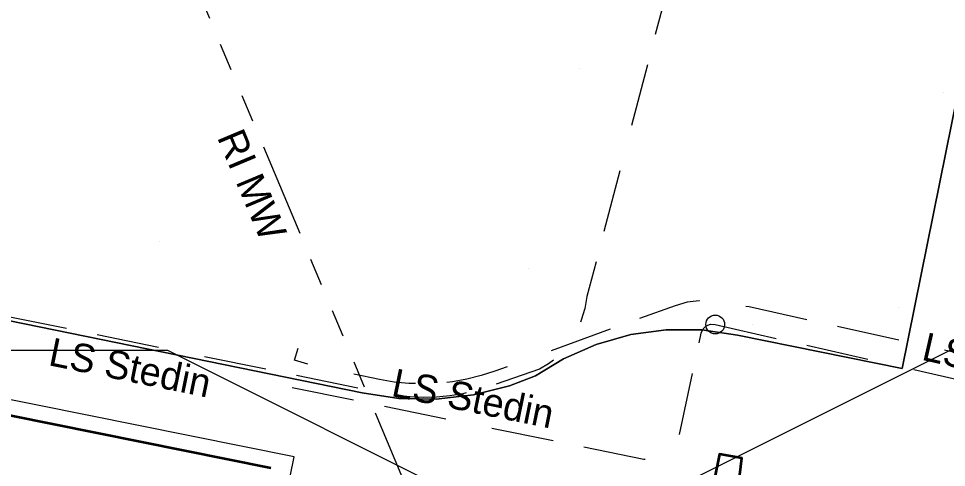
# Model space of a CAD drawing. Header units: metres. Extents: x 0 to 105485, y 0 to 425721.
# Drawn here: x 104867.75 to 104897.39, y 425333.75 to 425348.09 of the extents above; entities that cross this region are included whole.
import ezdxf
from ezdxf.enums import TextEntityAlignment as Align

# ---------------------------------------------------------------- set-up
doc = ezdxf.new("R2010")
doc.units = ezdxf.units.M
doc.header["$MEASUREMENT"] = 0
doc.linetypes.add('KL-LS-SO', pattern=[13, 4, -2, 4, -3])
doc.linetypes.add('RI-GWA-SO', pattern=[18.45, 6, -1.8, 1.75, -1.8, 1.75, -1.8, 1.75, -1.8])
for name, color, linetype, lineweight in [('B-OI-KL-DATA_MANTELBUIS-G', 90, 'Continuous', 18), ('B-OI-KL-ET_HULPSTUK-S', 10, 'Continuous', 18), ('B-OI-KL-ET_LS-G', 190, 'KL-LS-SO', 18), ('B-OI-KL-ET_LS-T', 190, 'KL-LS-SO', 18), ('B-OI-RI-GWA_RIOOLLEIDING-G', 30, 'RI-GWA-SO', 18), ('B-OI-RI-GWA_RIOOLLEIDING-T', 30, 'RI-GWA-SO', 18), ('B-XX-GR-BOOM-G', 90, 'Continuous', 13), ('B-XX-GR-GROENVOORZIENING-G', 80, 'Continuous', 18), ('B-XX-IE-KUNSTOBJECT-G', 7, 'Continuous', 18), ('B-XX-IE-MEUBILAIR-G', 7, 'Continuous', 18), ('B-XX-OG-BEBOUWING-G', 7, 'Continuous', 35), ('B-XX-OG-GRENS-G', 7, 'Continuous', 18), ('B-XX-VH-OPENVERHARDING_BETONSTRAATSTEEN-G', 90, 'Continuous', 18)]:
    doc.layers.add(name, color=color, linetype=linetype, lineweight=lineweight)

msp = doc.modelspace()

# ---------------------------------------------------------------- linework, layer by layer
at = {"layer": 'B-OI-KL-DATA_MANTELBUIS-G', "ltscale": 0.5, "flags": 128}
msp.add_lwpolyline([(104876.42, 425333.46), (104876.55, 425334.09), (104848.45, 425339.75)], dxfattribs=at)
at = {"layer": 'B-OI-KL-ET_HULPSTUK-S'}
msp.add_circle((104890, 425338.32), 0.3, dxfattribs=at)
at = {"layer": 'B-OI-KL-ET_LS-G', "ltscale": 0.5, "flags": 128}
for points in [[(104890, 425338.32), (104908.05, 425334.22), (104908.19, 425334.23), (104908.32, 425334.31), (104908.43, 425334.46), (104908.5, 425334.65), (104911.2, 425345.61), (104921.25, 425351.77)], [(104888.59, 425349.52), (104885.9, 425339.21), (104885.83, 425338.83), (104885.72, 425338.46), (104885.57, 425338.12), (104885.39, 425337.8), (104885.18, 425337.51), (104884.94, 425337.26), (104884.67, 425337.06), (104884.39, 425336.89), (104882.75, 425336.33), (104882.35, 425336.21), (104881.94, 425336.11), (104881.52, 425336.04), (104881.1, 425336), (104880.68, 425335.99), (104880.26, 425336.01), (104879.84, 425336.05), (104879.42, 425336.12), (104863.53, 425339.36), (104852.36, 425341.64), (104852.12, 425341.7), (104851.88, 425341.71), (104851.64, 425341.67), (104851.41, 425341.59), (104847.56, 425339.5), (104847.41, 425339.36), (104847.32, 425339.17), (104846.1, 425333.48), (104841.33, 425334.39), (104837.66, 425332.31), (104837.44, 425331.18), (104836.82, 425331.31)], [(104902.09, 425336.08), (104900.69, 425336.75), (104891.08, 425338.88), (104890.28, 425339.02), (104889.89, 425339.08), (104889.49, 425339.08), (104889.1, 425339.03), (104888.72, 425338.92), (104882.96, 425336.83), (104882.52, 425336.69), (104882.07, 425336.57), (104881.61, 425336.49), (104881.14, 425336.44), (104880.68, 425336.42), (104880.21, 425336.44), (104879.74, 425336.48), (104879.28, 425336.56), (104877.33, 425336.96), (104876.56, 425337.18)], [(104876.49, 425336.31), (104887.72, 425334.02), (104887.9, 425334), (104888.09, 425334.02), (104888.27, 425334.07), (104888.44, 425334.16), (104888.58, 425334.28), (104888.7, 425334.42), (104888.79, 425334.58), (104888.85, 425334.76), (104889.55, 425338.04), (104889.61, 425338.18), (104889.71, 425338.28), (104889.85, 425338.33), (104890, 425338.32)], [(104876.56, 425337.18), (104876.68, 425337.56)]]:
    msp.add_lwpolyline(points, dxfattribs=at)
at = {"layer": 'B-OI-RI-GWA_RIOOLLEIDING-G', "ltscale": 0.5, "flags": 128}
msp.add_lwpolyline([(104880.31, 425332.72), (104871.59, 425353.48)], dxfattribs=at)
at = {"layer": 'B-XX-GR-BOOM-G', "color": 0, "true_color": 0x604a38}
for points in [[(104897.281, 425345.745, 2.96), (104897.281, 425345.745, 5.76)], [(104872.248, 425340.974, 3.039), (104872.248, 425340.974, 5.839)], [(104884.031, 425340.107, 3.171), (104884.031, 425340.107, 5.971)], [(104895.839, 425338.852, 3.074), (104895.839, 425338.852, 5.874)]]:
    msp.add_polyline3d(points, dxfattribs=at)
at = {"layer": 'B-XX-GR-GROENVOORZIENING-G', "ltscale": 0.5}
msp.add_lwpolyline([(104865.942, 425338.747), (104878.719, 425336.142), (104879.897, 425335.959), (104881.089, 425335.934), (104882.274, 425336.069), (104883.43, 425336.362), (104884.263, 425336.68), (104885.152, 425337.224), (104886.199, 425337.685), (104887.299, 425337.997), (104888.433, 425338.151), (104889.576, 425338.147), (104890.709, 425337.983), (104895.968, 425336.915), (104898.165, 425347.761)], dxfattribs=at)
at = {"layer": 'B-XX-IE-KUNSTOBJECT-G', "color": 0, "true_color": 0x604a38}
msp.add_polyline3d([(104885.653, 425346.494, 3.056), (104885.653, 425346.494, 4.556)], dxfattribs=at)
at = {"layer": 'B-XX-IE-MEUBILAIR-G', "color": 0, "true_color": 0x604a38}
for points in [[(104891.182, 425338.325, 3.13), (104891.182, 425338.325, 6.13)], [(104895.956, 425337.191, 3.094), (104895.956, 425337.191, 6.094)]]:
    msp.add_polyline3d(points, dxfattribs=at)
at = {"layer": 'B-XX-OG-BEBOUWING-G', "ltscale": 0.5}
for points in [[(104875.806, 425333.731), (104848.052, 425339.321)], [(104890.781, 425333.515), (104890.846, 425334.051), (104890.133, 425334.177), (104889.442, 425330.76)]]:
    msp.add_lwpolyline(points, dxfattribs=at)
at = {"layer": 'B-XX-OG-GRENS-G'}
msp.add_polyline3d([(104917.5, 425282.5, 2.488), (104912.5, 425282.5, 2.447), (104907.5, 425282.5, 2.441), (104897.5, 425287.5, 2.586), (104892.5, 425287.5, 2.537), (104887.5, 425287.5, 2.533), (104882.5, 425287.5, 2.508), (104872.5, 425292.5, 2.564), (104867.5, 425292.5, 2.553), (104862.5, 425292.5, 2.544), (104852.5, 425302.5, 3.471), (104847.5, 425307.5, 3.336), (104842.5, 425317.5, 3.152), (104852.5, 425327.5, 2.943), (104862.5, 425337.5, 2.953), (104867.5, 425337.5, 3.017), (104872.5, 425337.5, 3.055), (104882.5, 425332.5, 3.242), (104887.5, 425332.5, 3.317), (104897.5, 425337.5, 3.098), (104907.5, 425332.5, 3.139), (104912.5, 425332.5, 3.124), (104917.5, 425332.5, 3.147)], dxfattribs=at)
at = {"layer": 'B-XX-VH-OPENVERHARDING_BETONSTRAATSTEEN-G', "ltscale": 0.5}
for points in [[(104931.887, 425329.186), (104914.358, 425332.912), (104901.821, 425335.663), (104904.081, 425346.836), (104906.457, 425358.34), (104906.395, 425358.569), (104900.851, 425360.071), (104898.165, 425347.761), (104895.968, 425336.915), (104890.709, 425337.983), (104889.576, 425338.147), (104888.433, 425338.151), (104887.299, 425337.997), (104886.199, 425337.685), (104885.152, 425337.224), (104884.263, 425336.68), (104883.43, 425336.362), (104882.274, 425336.069), (104881.089, 425335.934), (104879.897, 425335.959), (104878.719, 425336.142), (104865.942, 425338.747)], [(104848.052, 425339.321), (104875.806, 425333.731)], [(104889.442, 425330.76), (104890.133, 425334.177), (104890.846, 425334.051), (104890.781, 425333.515)]]:
    msp.add_lwpolyline(points, dxfattribs=at)

# ---------------------------------------------------------------- texts
at = {"layer": 'B-OI-KL-ET_LS-T'}
for rotation, p in [(-11.5247, (104871.313, 425336.946)), (347.2026, (104899.204, 425337.06)), (348.4744, (104882.267, 425335.959))]:
    msp.add_text('LS Stedin', height=0.9, rotation=rotation, dxfattribs=at).set_placement(p, align=Align.MIDDLE_CENTER)
at = {"layer": 'B-OI-RI-GWA_RIOOLLEIDING-T'}
msp.add_text('RI MW', height=0.9, rotation=-67.2157, dxfattribs=at).set_placement((104875.203, 425342.786), align=Align.MIDDLE_CENTER)

doc.saveas('drawing.dxf')
